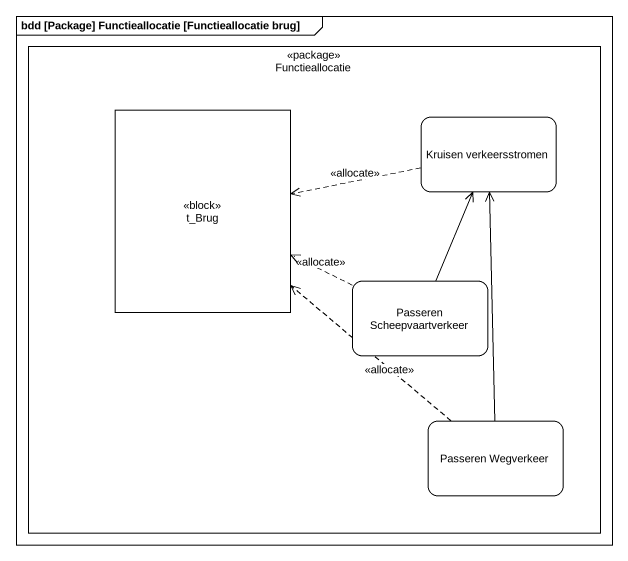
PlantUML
@startuml
mainframe bdd [Package] Functieallocatie [Functieallocatie brug]
hide empty description
state Functieallocatie <<package>> {
  state t_Brug <<block>>
  state "Kruisen verkeersstromen" as Kruisen_verkeersstromen
  state "Passeren Scheepvaartverkeer" as Passeren_Scheepvaartverkeer
  state "Passeren Wegverkeer" as Passeren_Wegverkeer
}
Kruisen_verkeersstromen -left[dashed]-> t_Brug : <<allocate>>
Passeren_Scheepvaartverkeer -left[dashed]-> t_Brug : <<allocate>>
Passeren_Scheepvaartverkeer -up-> Kruisen_verkeersstromen
Passeren_Wegverkeer -up[dashed]-> t_Brug : <<allocate>>
Passeren_Wegverkeer -up-> Kruisen_verkeersstromen
@enduml
